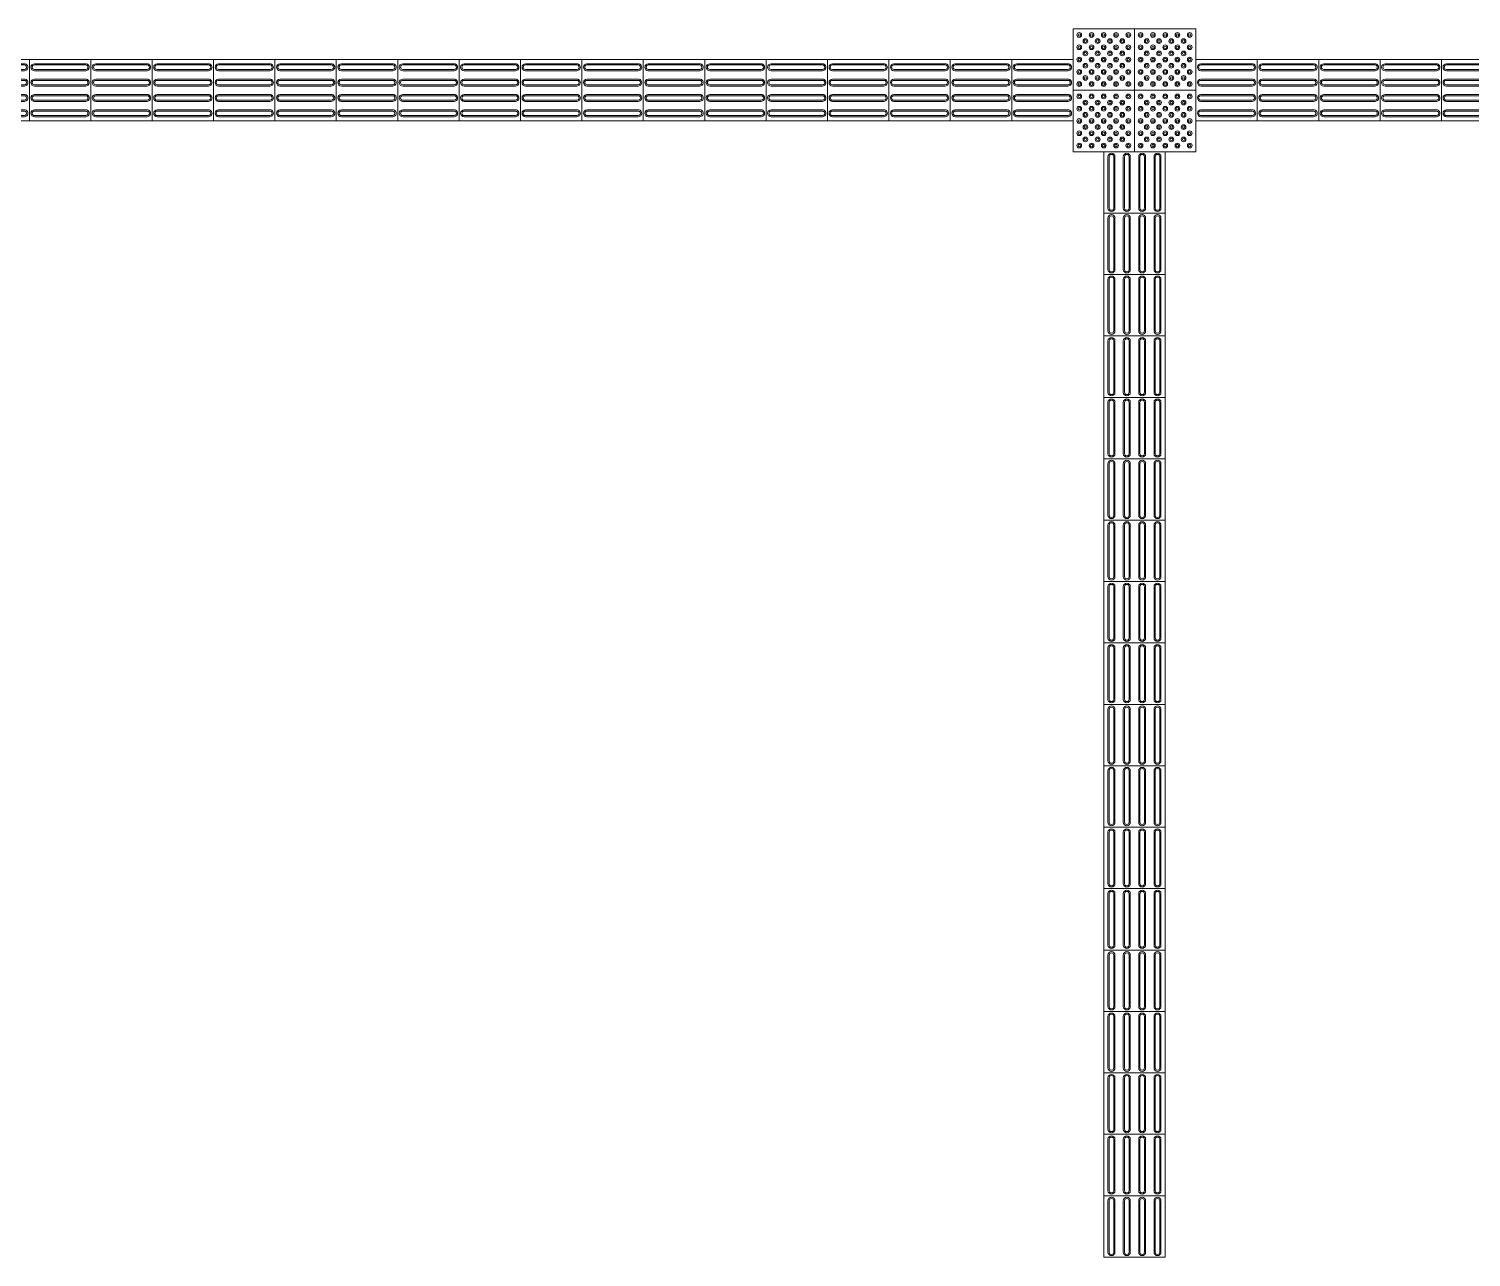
# Model space of a CAD drawing. Header units: millimetres. Extents: x -57519 to 497916, y -349472 to 446842.
# Drawn here: x 384327 to 391375, y 48832 to 54832 of the extents above; entities that cross this region are included whole.
import ezdxf

# ---------------------------------------------------------------- set-up
doc = ezdxf.new("R2010")
doc.units = ezdxf.units.MM
doc.layers.add('A-GENM', color=13, linetype='Continuous', lineweight=5)

# ---------------------------------------------------------------- blocks, each defined once
blk = doc.blocks.new('DLN_Tactile - Directional Tiles-V808-G_F SINGLE OCCUPANCY DIAGRAM')
at = {"layer": 'A-GENM'}
for p, q in [((150, 150), (-150, 150)), ((-150, 150), (-150, -150)), ((150, -150), (150, 150)), ((-129.5, 125.5), (-129.5, -125.5)), ((-123.5, -125.5), (-123.5, 125.5)), ((-101.5, 125.5), (-101.5, -125.5)), ((-95.5, -125.5), (-95.5, 125.5)), ((-54.5, 125.5), (-54.5, -125.5)), ((-48.5, -125.5), (-48.5, 125.5)), ((-26.5, 125.5), (-26.5, -125.5)), ((-20.5, -125.5), (-20.5, 125.5)), ((20.5, 125.5), (20.5, -125.5)), ((26.5, -125.5), (26.5, 125.5)), ((48.5, 125.5), (48.5, -125.5)), ((54.5, -125.5), (54.5, 125.5)), ((95.5, 125.5), (95.5, -125.5)), ((101.5, -125.5), (101.5, 125.5)), ((123.5, 125.5), (123.5, -125.5)), ((129.5, -125.5), (129.5, 125.5)), ((-150, -150), (150, -150))]:
    blk.add_line(p, q, dxfattribs=at)
for centre, radius, start, end in [((-112.5, 125.5), 17, 360, 180), ((-37.5, 125.5), 17, 360, 180), ((37.5, 125.5), 17, 360, 180), ((112.5, 125.5), 17, 360, 180), ((-112.5, 125.5), 11, 360, 180), ((-37.5, 125.5), 11, 360, 180), ((37.5, 125.5), 11, 360, 180), ((112.5, 125.5), 11, 360, 180), ((-112.5, -125.5), 17, 180, 360), ((-112.5, -125.5), 11, 180, 360), ((-37.5, -125.5), 17, 180, 360), ((-37.5, -125.5), 11, 180, 360), ((37.5, -125.5), 17, 180, 360), ((37.5, -125.5), 11, 180, 360), ((112.5, -125.5), 17, 180, 360), ((112.5, -125.5), 11, 180, 360)]:
    blk.add_arc(centre, radius, start, end, dxfattribs=at)
blk = doc.blocks.new('DLN_Tactile - Positional Tiles-V803-G_F SINGLE OCCUPANCY DIAGRAM')
at = {"layer": 'A-GENM'}
for p, q in [((150, 150), (-150, 150)), ((-150, 150), (-150, -150)), ((150, -150), (150, 150)), ((-150, -150), (150, -150))]:
    blk.add_line(p, q, dxfattribs=at)
for centre, radius in [((-120, 120), 11.5), ((-120, 60), 11.5), ((-120, 120), 6), ((-90, 90), 11.5), ((-90, 90), 6), ((-60, 120), 11.5), ((-60, 60), 11.5), ((-60, 120), 6), ((-30, 90), 11.5), ((-30, 90), 6), ((0, 120), 11.5), ((0, 60), 11.5), ((0, 120), 6), ((30, 90), 11.5), ((30, 90), 6), ((60, 120), 11.5), ((60, 60), 11.5), ((60, 120), 6), ((90, 90), 11.5), ((90, 90), 6), ((120, 120), 11.5), ((120, 60), 11.5), ((120, 120), 6), ((-120, 0), 11.5), ((-120, 60), 6), ((-120, 0), 6), ((-90, 30), 11.5), ((-90, 30), 6), ((-60, 0), 11.5), ((-60, 60), 6), ((-60, 0), 6), ((-30, 30), 11.5), ((-30, 30), 6), ((0, 0), 11.5), ((0, 60), 6), ((0, 0), 6), ((30, 30), 11.5), ((30, 30), 6), ((60, 0), 11.5), ((60, 60), 6), ((60, 0), 6), ((90, 30), 11.5), ((90, 30), 6), ((120, 0), 11.5), ((120, 60), 6), ((120, 0), 6), ((-120, -60), 11.5), ((-120, -60), 6), ((-90, -30), 11.5), ((-90, -30), 6), ((-60, -60), 11.5), ((-60, -60), 6), ((-30, -30), 11.5), ((-30, -30), 6), ((0, -60), 11.5), ((0, -60), 6), ((30, -30), 11.5), ((30, -30), 6), ((60, -60), 11.5), ((60, -60), 6), ((90, -30), 11.5), ((90, -30), 6), ((120, -60), 11.5), ((120, -60), 6), ((-120, -120), 11.5), ((-120, -120), 6), ((-90, -90), 11.5), ((-90, -90), 6), ((-60, -120), 11.5), ((-60, -120), 6), ((-30, -90), 11.5), ((-30, -90), 6), ((0, -120), 11.5), ((0, -120), 6), ((30, -90), 11.5), ((30, -90), 6), ((60, -120), 11.5), ((60, -120), 6), ((90, -90), 11.5), ((90, -90), 6), ((120, -120), 11.5), ((120, -120), 6)]:
    blk.add_circle(centre, radius, dxfattribs=at)

msp = doc.modelspace()

# ---------------------------------------------------------------- block references
at = {"layer": 'A-GENM'}
for name, p in [('DLN_Tactile - Positional Tiles-V803-G_F SINGLE OCCUPANCY DIAGRAM', (389579.8, 54682.5)), ('DLN_Tactile - Positional Tiles-V803-G_F SINGLE OCCUPANCY DIAGRAM', (389879.8, 54682.5)), ('DLN_Tactile - Positional Tiles-V803-G_F SINGLE OCCUPANCY DIAGRAM', (389579.8, 54382.5)), ('DLN_Tactile - Positional Tiles-V803-G_F SINGLE OCCUPANCY DIAGRAM', (389879.8, 54382.5)), ('DLN_Tactile - Directional Tiles-V808-G_F SINGLE OCCUPANCY DIAGRAM', (389729.8, 54082.5)), ('DLN_Tactile - Directional Tiles-V808-G_F SINGLE OCCUPANCY DIAGRAM', (389729.8, 53782.5)), ('DLN_Tactile - Directional Tiles-V808-G_F SINGLE OCCUPANCY DIAGRAM', (389729.8, 53482.5)), ('DLN_Tactile - Directional Tiles-V808-G_F SINGLE OCCUPANCY DIAGRAM', (389729.8, 53182.5)), ('DLN_Tactile - Directional Tiles-V808-G_F SINGLE OCCUPANCY DIAGRAM', (389729.8, 52882.5)), ('DLN_Tactile - Directional Tiles-V808-G_F SINGLE OCCUPANCY DIAGRAM', (389729.8, 52582.5)), ('DLN_Tactile - Directional Tiles-V808-G_F SINGLE OCCUPANCY DIAGRAM', (389729.8, 52282.5)), ('DLN_Tactile - Directional Tiles-V808-G_F SINGLE OCCUPANCY DIAGRAM', (389729.8, 51982.5)), ('DLN_Tactile - Directional Tiles-V808-G_F SINGLE OCCUPANCY DIAGRAM', (389729.8, 51682.5)), ('DLN_Tactile - Directional Tiles-V808-G_F SINGLE OCCUPANCY DIAGRAM', (389729.8, 51382.5)), ('DLN_Tactile - Directional Tiles-V808-G_F SINGLE OCCUPANCY DIAGRAM', (389729.8, 51082.5)), ('DLN_Tactile - Directional Tiles-V808-G_F SINGLE OCCUPANCY DIAGRAM', (389729.8, 50782.5)), ('DLN_Tactile - Directional Tiles-V808-G_F SINGLE OCCUPANCY DIAGRAM', (389729.8, 50482.5)), ('DLN_Tactile - Directional Tiles-V808-G_F SINGLE OCCUPANCY DIAGRAM', (389729.8, 50182.5)), ('DLN_Tactile - Directional Tiles-V808-G_F SINGLE OCCUPANCY DIAGRAM', (389729.8, 49882.5)), ('DLN_Tactile - Directional Tiles-V808-G_F SINGLE OCCUPANCY DIAGRAM', (389729.8, 49582.5)), ('DLN_Tactile - Directional Tiles-V808-G_F SINGLE OCCUPANCY DIAGRAM', (389729.8, 49282.5)), ('DLN_Tactile - Directional Tiles-V808-G_F SINGLE OCCUPANCY DIAGRAM', (389729.8, 48982.5))]:
    msp.add_blockref(name, p, dxfattribs=at)
at = {"layer": 'A-GENM', "rotation": 90.00000000000017}
for p in [(384179.8, 54532.5), (384479.8, 54532.5), (384779.8, 54532.5), (385079.8, 54532.5), (385379.8, 54532.5), (385679.8, 54532.5), (385979.8, 54532.5), (386279.8, 54532.5), (386579.8, 54532.5), (386879.8, 54532.5), (387179.8, 54532.5), (387479.8, 54532.5), (387779.8, 54532.5), (388079.8, 54532.5), (388379.8, 54532.5), (388679.8, 54532.5), (388979.8, 54532.5), (389279.8, 54532.5), (390179.8, 54532.5), (390479.8, 54532.5), (390779.8, 54532.5), (391079.8, 54532.5), (391379.8, 54532.5)]:
    msp.add_blockref('DLN_Tactile - Directional Tiles-V808-G_F SINGLE OCCUPANCY DIAGRAM', p, dxfattribs=at)

doc.saveas('drawing.dxf')
